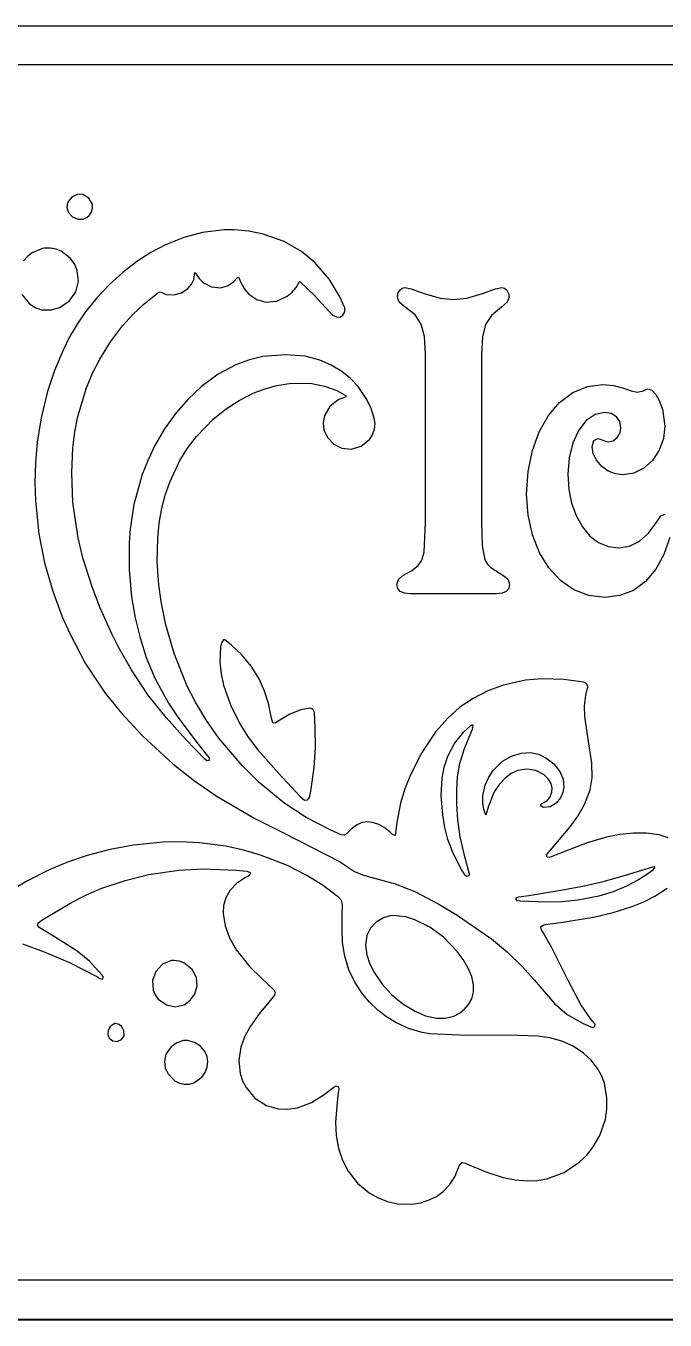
# Model space of a CAD drawing. Extents: x 0 to 380, y 0 to 510.
# Drawn here: x 110.2 to 194, y 169.9 to 339.8 of the extents above; entities that cross this region are included whole.
import ezdxf

# ---------------------------------------------------------------- set-up
doc = ezdxf.new("R2010")
doc.units = 0

msp = doc.modelspace()

# ---------------------------------------------------------------- linework, layer by layer
at = {"layer": 'Ebene 1'}
for p, q in [((0.2883, 339.760406), (380.28848, 339.760406)), ((360.20003, 334.670602), (19.97688, 334.670602)), ((116.98438, 317.65625), (116.185869, 317.262007)), ((117.62801, 317.61753), (116.98438, 317.65625)), ((116.98438, 317.65625), (116.98438, 317.65625)), ((115.62891, 316.566406), (115.541025, 315.910589)), ((116.185869, 317.262007), (115.62891, 316.566406)), ((118.430349, 317.155493), (117.62801, 317.61753)), ((118.88672, 316.351562), (118.430349, 317.155493)), ((118.915675, 315.851224), (118.88672, 316.351562)), ((115.541025, 315.910589), (115.74417, 315.284872)), ((115.74417, 315.284872), (116.272396, 314.701559)), ((116.272396, 314.701559), (116.98633, 314.376953)), ((116.98633, 314.376953), (117.587725, 314.384817)), ((117.587725, 314.384817), (118.14361, 314.611313)), ((118.14361, 314.611313), (118.521095, 314.940864)), ((118.521095, 314.940864), (118.786125, 315.367579)), ((118.786125, 315.367579), (118.915675, 315.851224)), ((133.32965, 312.642241), (130.86094, 311.970271)), ((136.1582, 313.005859), (133.32965, 312.642241)), ((137.48515, 312.990416), (136.1582, 313.005859)), ((136.1582, 313.005859), (136.1582, 313.005859)), ((139.389605, 312.812586), (137.48515, 312.990416)), ((141.2637, 312.430202), (139.389605, 312.812586)), ((128.48565, 311.018229), (126.562784, 310.012486)), ((130.86094, 311.970271), (128.48565, 311.018229)), ((144.0289, 311.453236), (141.2637, 312.430202)), ((146.31685, 310.131164), (144.0289, 311.453236)), ((110.36959, 309.500424), (109.86096, 308.906495)), ((110.98565, 309.982291), (110.36959, 309.500424)), ((112.35156, 310.564453), (110.98565, 309.982291)), ((112.49751, 310.593938), (112.35156, 310.564453)), ((112.35156, 310.564453), (112.35156, 310.564453)), ((113.38609, 310.57719), (112.49751, 310.593938)), ((114.109763, 310.450558), (113.38609, 310.57719)), ((114.792836, 310.182212), (114.109763, 310.450558)), ((115.95821, 309.296047), (114.792836, 310.182212)), ((116.527076, 308.525547), (115.95821, 309.296047)), ((126.562784, 310.012486), (124.73324, 308.84569)), ((148.04272, 308.706782), (146.31685, 310.131164)), ((116.90392, 307.645568), (116.527076, 308.525547)), ((117.057459, 306.240079), (116.90392, 307.645568)), ((124.73324, 308.84569), (122.856569, 307.401167)), ((149.9842, 306.459191), (148.04272, 308.706782)), ((116.70117, 304.871094), (117.057459, 306.240079)), ((121.10664, 305.805096), (119.47932, 304.073083)), ((122.856569, 307.401167), (121.10664, 305.805096)), ((131.41797, 305.302734), (131.884799, 305.842909)), ((131.884799, 305.842909), (132.19835, 306.482189)), ((132.19835, 306.482189), (132.31641, 307.378906)), ((132.31641, 307.378906), (132.40797, 307.286509)), ((132.40797, 307.286509), (132.871425, 306.611255)), ((132.871425, 306.611255), (133.46157, 306.046662)), ((133.46157, 306.046662), (134.522129, 305.504859)), ((136.60315, 305.638459), (137.38146, 306.153255)), ((137.38146, 306.153255), (137.92969, 306.742188)), ((137.92969, 306.742188), (138.04169, 306.778931)), ((138.04169, 306.778931), (138.38243, 305.981909)), ((138.38243, 305.981909), (138.828053, 305.208832)), ((145.59281, 305.4331), (145.95456, 306.028526)), ((145.95456, 306.028526), (146.11328, 306.214844)), ((146.11328, 306.214844), (148.00835, 304.365263)), ((151.34205, 304.214323), (149.9842, 306.459191)), ((109.626471, 304.513141), (110.6462, 303.29504)), ((115.819073, 303.64571), (116.70117, 304.871094)), ((119.47932, 304.073083), (117.98943, 302.221572)), ((125.68553, 303.296666), (127.19341, 304.499714)), ((127.19341, 304.499714), (127.467389, 304.718041)), ((127.467389, 304.718041), (127.78906, 304.841797)), ((127.78906, 304.841797), (128.55801, 304.517223)), ((128.55801, 304.517223), (129.6163, 304.451758)), ((129.6163, 304.451758), (130.583814, 304.73411)), ((130.583814, 304.73411), (131.41797, 305.302734)), ((134.522129, 305.504859), (135.70508, 305.386719)), ((135.70508, 305.386719), (136.60315, 305.638459)), ((138.828053, 305.208832), (139.41994, 304.540994)), ((139.41994, 304.540994), (140.444057, 303.848247)), ((143.098704, 303.649623), (144.43245, 304.275428)), ((144.43245, 304.275428), (145.067815, 304.799252)), ((145.067815, 304.799252), (145.59281, 305.4331)), ((148.00835, 304.365263), (150.375, 301.783203)), ((151.98858, 302.759942), (151.34205, 304.214323)), ((158.89476, 304.14619), (158.969559, 304.652185)), ((159.146363, 303.504256), (158.89476, 304.14619)), ((158.969559, 304.652185), (159.193958, 305.082658)), ((159.193958, 305.082658), (159.513565, 305.354536)), ((159.513565, 305.354536), (159.87397, 305.445161)), ((159.87397, 305.445161), (160.689978, 305.26391)), ((160.689978, 305.26391), (162.4036, 304.629528)), ((162.4036, 304.629528), (164.491225, 304.040459)), ((164.491225, 304.040459), (166.238844, 303.844103)), ((166.238844, 303.844103), (167.986462, 304.040459)), ((167.986462, 304.040459), (170.074087, 304.629528)), ((170.074087, 304.629528), (171.760504, 305.26391)), ((171.760504, 305.26391), (172.603718, 305.445161)), ((172.603718, 305.445161), (172.957321, 305.354536)), ((172.957321, 305.354536), (173.256524, 305.082658)), ((173.256524, 305.082658), (173.48093, 304.644633)), ((173.555732, 304.176399), (173.304128, 303.511808)), ((173.48093, 304.644633), (173.555732, 304.176399)), ((110.6462, 303.29504), (111.378023, 302.815766)), ((111.378023, 302.815766), (112.19974, 302.51771)), ((112.19974, 302.51771), (113.50781, 302.476562)), ((113.50781, 302.476562), (114.57231, 302.793502)), ((114.57231, 302.793502), (115.819073, 303.64571)), ((124.2055, 301.903895), (125.68553, 303.296666)), ((140.444057, 303.848247), (141.63448, 303.521373)), ((141.63448, 303.521373), (143.098704, 303.649623)), ((151.99022, 302.237388), (151.98858, 302.759942)), ((159.901175, 302.847218), (159.146363, 303.504256)), ((161.206785, 301.820124), (159.901175, 302.847218)), ((172.549317, 302.847218), (171.2505, 301.767259)), ((173.304128, 303.511808), (172.549317, 302.847218)), ((117.98943, 302.221572), (116.877164, 300.626769)), ((122.84007, 300.398052), (124.2055, 301.903895)), ((150.375, 301.783203), (151.054678, 301.524613)), ((151.054678, 301.524613), (151.417982, 301.587015)), ((151.417982, 301.587015), (151.73047, 301.783203)), ((151.73047, 301.783203), (151.99022, 302.237388)), ((162.022796, 300.611778), (161.206785, 301.820124)), ((171.2505, 301.767259), (170.454891, 300.581569)), ((115.89323, 298.949834), (115.02972, 297.206501)), ((116.877164, 300.626769), (115.89323, 298.949834)), ((121.239224, 298.280413), (122.84007, 300.398052)), ((162.4308, 298.98051), (162.022796, 300.611778)), ((162.566802, 296.684653), (162.4308, 298.98051)), ((170.046887, 298.972958), (169.910886, 296.684653)), ((170.454891, 300.581569), (170.046887, 298.972958)), ((119.84693, 296.020292), (121.239224, 298.280413)), ((115.02972, 297.206501), (113.924789, 294.538367)), ((118.911837, 294.170778), (119.84693, 296.020292)), ((139.471443, 295.945401), (137.77735, 295.336486)), ((141.22333, 296.360825), (139.471443, 295.945401)), ((144.22451, 296.609134), (141.22333, 296.360825)), ((146.77954, 296.402099), (144.22451, 296.609134)), ((148.73469, 295.890344), (146.77954, 296.402099)), ((150.224844, 295.24074), (148.73469, 295.890344)), ((162.566802, 296.08048), (162.566802, 296.684653)), ((162.566802, 274.571919), (162.566802, 296.08048)), ((169.910886, 296.684653), (169.910886, 296.08048)), ((169.910886, 296.08048), (169.910886, 274.571919)), ((113.924789, 294.538367), (113.01002, 291.79901)), ((118.11269, 292.258628), (118.911837, 294.170778)), ((135.38312, 294.069573), (133.18665, 292.452282)), ((137.77735, 295.336486), (135.38312, 294.069573)), ((151.61533, 294.398158), (150.224844, 295.24074)), ((152.746895, 293.490212), (151.61533, 294.398158)), ((116.96777, 288.514069), (118.11269, 292.258628)), ((133.18665, 292.452282), (131.425591, 290.779868)), ((141.511372, 292.132049), (143.08685, 292.576569)), ((143.08685, 292.576569), (144.99582, 292.867745)), ((144.99582, 292.867745), (147.69023, 292.821468)), ((147.69023, 292.821468), (149.346569, 292.488079)), ((149.346569, 292.488079), (150.93003, 291.900346)), ((153.73677, 292.429868), (152.746895, 293.490212)), ((154.87612, 290.747076), (153.73677, 292.429868)), ((181.906221, 291.639765), (183.817042, 292.432743)), ((183.817042, 292.432743), (185.850266, 292.697069)), ((185.850266, 292.697069), (187.305486, 292.568682)), ((187.305486, 292.568682), (188.679104, 292.183522)), ((188.679104, 292.183522), (189.576709, 291.851227)), ((113.01002, 291.79901), (112.14667, 288.325711)), ((131.425591, 290.779868), (129.84121, 288.938593)), ((136.43253, 289.498038), (138.15641, 290.610376)), ((138.15641, 290.610376), (139.9858, 291.538001)), ((139.9858, 291.538001), (141.511372, 292.132049)), ((151.12146, 290.678765), (150.032639, 289.817963)), ((150.93003, 291.900346), (152.1875, 291.191406)), ((151.9668, 291.001953), (151.12146, 290.678765)), ((152.147297, 291.060162), (151.9668, 291.001953)), ((152.1875, 291.191406), (152.147297, 291.060162)), ((155.472339, 289.556827), (154.87612, 290.747076)), ((180.151804, 290.325689), (181.906221, 291.639765)), ((189.576709, 291.851227), (190.392717, 291.669974)), ((190.392717, 291.669974), (191.127129, 291.881435)), ((191.127129, 291.881435), (191.371936, 292.00227)), ((191.371936, 292.00227), (191.807141, 292.123104)), ((191.807141, 292.123104), (192.283143, 291.941852)), ((192.283143, 291.941852), (192.786351, 291.398097)), ((192.786351, 291.398097), (193.248755, 290.582463)), ((193.248755, 290.582463), (193.65676, 289.464742)), ((129.84121, 288.938593), (128.360883, 286.875607)), ((134.72934, 288.127696), (136.43253, 289.498038)), ((150.032639, 289.817963), (149.327, 288.625485)), ((155.86149, 288.285404), (155.472339, 289.556827)), ((178.696589, 288.6189), (180.151804, 290.325689)), ((184.843858, 288.747287), (183.674244, 287.95431)), ((186.122269, 289.011613), (184.843858, 288.747287)), ((186.945081, 288.875674), (186.122269, 289.011613)), ((187.618289, 288.467857), (186.945081, 288.875674)), ((193.65676, 289.464742), (193.983163, 287.229302)), ((112.14667, 288.325711), (111.64202, 285.129859)), ((116.56402, 286.463398), (116.96777, 288.514069)), ((132.54111, 285.880014), (134.72934, 288.127696)), ((149.327, 288.625485), (149.145366, 287.678133)), ((149.145366, 287.678133), (149.25327, 286.720939)), ((155.961509, 287.550403), (155.86149, 288.285404)), ((155.89493, 286.81456), (155.961509, 287.550403)), ((177.479373, 286.474086), (178.696589, 288.6189)), ((183.674244, 287.95431), (182.67463, 286.693099)), ((188.067093, 287.833475), (187.618289, 288.467857)), ((188.216695, 287.017842), (188.067093, 287.833475)), ((193.983163, 287.229302), (193.79956, 285.605587)), ((116.31312, 284.388718), (116.56402, 286.463398)), ((128.360883, 286.875607), (127.07617, 284.685547)), ((131.376748, 284.354029), (132.54111, 285.880014)), ((149.25327, 286.720939), (149.746154, 285.695803)), ((149.746154, 285.695803), (150.54584, 284.884921)), ((154.148483, 284.588176), (155.21197, 285.461242)), ((155.21197, 285.461242), (155.63394, 286.097677)), ((155.63394, 286.097677), (155.89493, 286.81456)), ((176.602163, 284.027185), (177.479373, 286.474086)), ((182.67463, 286.693099), (181.906221, 285.024071)), ((184.653454, 285.326158), (185.19746, 285.598035)), ((185.19746, 285.598035), (185.605468, 285.477201)), ((185.605468, 285.477201), (186.040673, 285.295949)), ((187.196685, 285.318605), (187.72709, 285.749078)), ((187.72709, 285.749078), (188.094294, 286.368356)), ((188.094294, 286.368356), (188.216695, 287.017842)), ((193.79956, 285.605587), (193.248751, 284.057394)), ((111.64202, 285.129859), (111.406386, 282.454453)), ((116.17578, 281.109137), (116.31312, 284.388718)), ((127.07617, 284.685547), (126.184683, 282.816733)), ((130.36447, 282.723264), (131.376748, 284.354029)), ((150.54584, 284.884921), (151.625862, 284.328899)), ((151.625862, 284.328899), (152.83091, 284.195721)), ((152.83091, 284.195721), (154.148483, 284.588176)), ((176.030957, 281.28575), (176.602163, 284.027185)), ((181.906221, 285.024071), (181.416616, 283.075613)), ((184.435852, 284.570941), (184.653454, 285.326158)), ((184.585453, 283.611817), (184.435852, 284.570941)), ((186.040673, 285.295949), (186.584678, 285.175114)), ((186.584678, 285.175114), (187.196685, 285.318605)), ((193.248751, 284.057394), (192.351144, 282.713109)), ((111.406386, 282.454453), (111.33735, 279.76943)), ((126.184683, 282.816733), (125.43067, 280.888239)), ((129.02658, 279.87702), (130.36447, 282.723264)), ((181.416616, 283.075613), (181.253415, 280.915694)), ((185.034258, 282.728214), (184.585453, 283.611817)), ((185.693868, 281.927684), (185.034258, 282.728214)), ((192.351144, 282.713109), (191.23593, 281.701119)), ((116.33786, 277.20189), (116.17578, 281.109137)), ((125.43067, 280.888239), (124.33842, 276.94862)), ((175.840555, 278.31775), (176.030957, 281.28575)), ((181.253415, 280.915694), (181.372416, 278.933251)), ((186.530278, 281.338616), (185.693868, 281.927684)), ((187.489089, 280.953455), (186.530278, 281.338616)), ((188.515903, 280.825068), (187.489089, 280.953455)), ((189.916715, 281.044081), (188.515903, 280.825068)), ((191.23593, 281.701119), (189.916715, 281.044081)), ((111.33735, 279.76943), (111.40316, 277.4771)), ((128.449498, 278.182428), (129.02658, 279.87702)), ((181.372416, 278.933251), (181.72942, 277.124509)), ((111.40316, 277.4771), (111.85938, 273.10156)), ((117.0143, 272.58838), (116.33786, 277.20189)), ((124.33842, 276.94862), (123.84142, 273.74506)), ((128.00785, 276.44738), (128.449498, 278.182428)), ((176.030957, 275.531001), (175.840555, 278.31775)), ((181.72942, 277.124509), (182.324426, 275.489465)), ((127.65719, 274.489475), (128.00785, 276.44738)), ((176.602163, 272.970815), (176.030957, 275.531001)), ((182.324426, 275.489465), (183.157434, 274.028121)), ((192.840751, 274.541673), (193.466353, 275.447928)), ((193.466353, 275.447928), (194.037563, 275.689597)), ((123.84142, 273.74506), (123.70122, 271.91298)), ((127.45011, 272.51105), (127.65719, 274.489475)), ((162.403609, 270.705217), (162.566811, 274.571919)), ((162.566811, 274.571919), (162.566802, 274.571919)), ((169.910886, 274.571919), (169.992491, 271.551058)), ((183.157434, 274.028121), (184.157047, 272.812225)), ((191.834339, 273.17473), (192.840751, 274.541673)), ((111.85938, 273.10156), (112.61339, 269.306822)), ((117.64906, 269.95193), (117.0143, 272.58838)), ((123.70122, 271.91298), (123.69274, 268.35807)), ((127.380341, 269.45821), (127.45011, 272.51105)), ((177.540575, 270.614543), (176.602163, 272.970815)), ((184.157047, 272.812225), (185.27906, 271.943727)), ((185.27906, 271.943727), (186.523475, 271.422629)), ((189.318306, 271.475494), (190.66472, 272.155188)), ((190.66472, 272.155188), (191.834339, 273.17473)), ((194.635969, 272.638525), (193.847157, 270.403088)), ((162.097605, 269.640359), (162.403609, 270.705217)), ((169.992491, 271.551058), (170.373304, 269.708327)), ((178.778185, 268.620775), (177.540575, 270.614543)), ((186.523475, 271.422629), (187.890292, 271.248929)), ((187.890292, 271.248929), (189.318306, 271.475494)), ((193.847157, 270.403088), (192.786351, 268.469727)), ((112.61339, 269.306822), (113.68753, 265.5901)), ((118.87716, 266.01953), (117.64906, 269.95193)), ((127.58223, 266.41071), (127.380341, 269.45821)), ((160.778387, 268.273415), (161.614797, 268.922903)), ((161.614797, 268.922903), (162.097605, 269.640359)), ((170.373304, 269.708327), (170.699708, 269.119259)), ((170.699708, 269.119259), (171.134912, 268.681234)), ((171.134912, 268.681234), (172.87573, 267.593724)), ((180.301403, 266.966852), (178.778185, 268.620775)), ((192.786351, 268.469727), (191.419535, 266.844124)), ((123.69274, 268.35807), (124.01344, 264.84134)), ((158.840369, 266.445797), (159.023969, 267.125491)), ((159.023969, 267.125491), (159.574771, 267.593724)), ((159.574771, 267.593724), (160.778387, 268.273415)), ((172.87573, 267.593724), (173.426539, 267.125491)), ((173.426539, 267.125491), (173.610142, 266.445797)), ((182.042228, 265.750952), (180.301403, 266.966852)), ((191.419535, 266.844124), (189.848716, 265.682978)), ((113.68753, 265.5901), (114.93789, 262.2026)), ((119.85655, 263.4566), (118.87716, 266.01953)), ((127.886, 264.20602), (127.58223, 266.41071)), ((158.94917, 265.917142), (158.840369, 266.445797)), ((159.275573, 265.539531), (158.94917, 265.917142)), ((159.819578, 265.312964), (159.275573, 265.539531)), ((160.581186, 265.237442), (159.819578, 265.312964)), ((171.869315, 265.237442), (160.581186, 265.237442)), ((172.630927, 265.312964), (171.869315, 265.237442)), ((173.174935, 265.539531), (172.630927, 265.312964)), ((173.50134, 265.917142), (173.174935, 265.539531)), ((173.610142, 266.445797), (173.50134, 265.917142)), ((183.993846, 265.003285), (182.042228, 265.750952)), ((186.095073, 264.754062), (183.993846, 265.003285)), ((188.073896, 264.986291), (186.095073, 264.754062)), ((189.848716, 265.682978), (188.073896, 264.986291)), ((121.43247, 259.96513), (119.85655, 263.4566)), ((124.01344, 264.84134), (124.49398, 262.06563)), ((128.51468, 261.13911), (127.886, 264.20602)), ((114.93789, 262.2026), (115.90665, 259.9988)), ((124.49398, 262.06563), (125.131884, 259.436946)), ((115.90665, 259.9988), (117.93234, 256.10831)), ((122.32096, 258.23159), (121.43247, 259.96513)), ((129.60653, 257.41262), (128.51468, 261.13911)), ((123.99961, 255.23757), (122.32096, 258.23159)), ((125.131884, 259.436946), (125.95239, 256.86005)), ((135.69547, 258.27646), (135.5957, 256.27344)), ((135.811589, 258.775754), (135.69547, 258.27646)), ((136.07812, 259.20508), (135.811589, 258.775754)), ((136.25586, 259.17188), (136.07812, 259.20508)), ((136.07812, 259.20508), (136.07812, 259.20508)), ((137.10497, 258.51192), (136.25586, 259.17188)), ((138.48842, 257.21891), (137.10497, 258.51192)), ((125.95239, 256.86005), (127.08372, 254.16943)), ((131.33022, 253.10405), (129.60653, 257.41262)), ((139.729605, 255.711075), (138.48842, 257.21891)), ((117.93234, 256.10831), (120.55811, 252.19649)), ((126.17139, 251.9659), (123.99961, 255.23757)), ((135.5957, 256.27344), (135.75791, 254.737975)), ((140.76175, 254.05417), (139.729605, 255.711075)), ((127.08372, 254.16943), (128.88212, 250.89154)), ((132.4002, 250.99313), (131.33022, 253.10405)), ((135.75791, 254.737975), (136.08707, 253.22957)), ((136.08707, 253.22957), (137.01007, 250.65187)), ((141.464615, 252.471013), (140.76175, 254.05417)), ((172.797, 253.24397), (170.761885, 252.493145)), ((175.68558, 253.87841), (172.797, 253.24397)), ((177.87211, 254.06222), (175.68558, 253.87841)), ((180.70575, 253.97248), (177.87211, 254.06222)), ((183.36719, 253.62695), (180.70575, 253.97248)), ((183.754335, 253.419387), (183.36719, 253.62695)), ((183.89062, 253.00586), (183.754335, 253.419387)), ((120.55811, 252.19649), (122.69684, 249.57961)), ((128.5672, 248.98262), (126.17139, 251.9659)), ((141.97314, 250.81434), (141.464615, 252.471013)), ((168.83129, 251.50463), (167.104353, 250.338805)), ((170.761885, 252.493145), (168.83129, 251.50463)), ((183.427593, 250.53502), (183.60974, 251.94637)), ((183.60974, 251.94637), (183.89062, 253.00586)), ((128.88212, 250.89154), (130.1122, 249.04385)), ((133.8365, 248.60473), (132.4002, 250.99313)), ((137.01007, 250.65187), (138.22864, 248.16786)), ((142.39108, 248.9127), (141.97314, 250.81434)), ((146.24104, 250.01263), (144.80092, 249.43651)), ((147.39306, 250.22527), (146.24104, 250.01263)), ((147.813595, 250.068131), (147.39306, 250.22527)), ((148.02344, 249.66797), (147.813595, 250.068131)), ((167.104353, 250.338805), (165.53652, 248.96718)), ((183.48213, 249.11068), (183.427593, 250.53502)), ((122.69684, 249.57961), (125.46803, 246.58076)), ((131.10469, 246.17099), (128.5672, 248.98262)), ((130.1122, 249.04385), (132.7687, 245.49924)), ((135.48289, 246.26149), (133.8365, 248.60473)), ((138.22864, 248.16786), (139.335213, 246.39845)), ((142.54692, 248.31647), (142.39108, 248.9127)), ((142.905946, 248.262936), (142.54692, 248.31647)), ((143.23828, 248.49414), (142.905946, 248.262936)), ((144.80092, 249.43651), (143.23828, 248.49414)), ((148.12553, 247.62701), (148.02344, 249.66797)), ((165.53652, 248.96718), (163.9352, 247.15454)), ((168.50586, 247.92383), (168.75391, 248.07031)), ((168.75391, 248.07031), (168.7793, 247.95898)), ((183.98138, 245.86493), (183.48213, 249.11068)), ((125.46803, 246.58076), (129.43195, 242.92488)), ((139.335213, 246.39845), (140.59531, 244.73464)), ((148.139648, 245.037037), (148.12553, 247.62701)), ((163.9352, 247.15454), (162.10233, 244.41995)), ((166.37317, 245.5652), (167.61743, 247.10735)), ((167.61743, 247.10735), (168.50586, 247.92383)), ((168.48242, 246.88086), (167.651402, 244.86752)), ((168.699676, 247.40435), (168.48242, 246.88086)), ((168.7793, 247.95898), (168.699676, 247.40435)), ((168.7793, 247.95898), (168.7793, 247.95898)), ((133.6233, 243.51588), (131.10469, 246.17099)), ((132.7687, 245.49924), (133.9375, 244.00391)), ((138.53639, 242.67518), (135.48289, 246.26149)), ((140.59531, 244.73464), (143.29098, 241.69532)), ((147.97771, 242.45233), (148.139648, 245.037037)), ((165.50389, 243.91007), (166.37317, 245.5652)), ((167.651402, 244.86752), (166.99539, 242.79262)), ((184.41135, 243.06033), (183.98138, 245.86493)), ((129.43195, 242.92488), (132.265204, 240.692476)), ((133.89979, 243.303126), (133.6233, 243.51588)), ((134.20667, 243.35828), (133.89979, 243.303126)), ((133.9375, 244.00391), (134.182402, 243.710799)), ((134.182402, 243.710799), (134.20667, 243.35828)), ((162.10233, 244.41995), (160.5929, 241.47291)), ((165.04761, 242.485353), (165.50389, 243.91007)), ((171.4265, 242.0012), (172.68572, 243.26461)), ((172.68572, 243.26461), (173.85354, 243.941749)), ((173.85354, 243.941749), (175.14823, 244.32011)), ((175.14823, 244.32011), (176.33594, 244.40039)), ((176.33594, 244.40039), (177.394756, 244.165852)), ((176.33594, 244.40039), (176.33594, 244.40039)), ((177.394756, 244.165852), (178.38281, 243.7168)), ((178.38281, 243.7168), (179.422109, 242.924815)), ((179.422109, 242.924815), (180.21588, 241.88845)), ((184.43689, 241.08341), (184.41135, 243.06033)), ((140.74387, 240.48216), (138.53639, 242.67518)), ((143.29098, 241.69532), (146.15328, 238.62389)), ((147.52539, 239.32031), (147.97771, 242.45233)), ((160.5929, 241.47291), (159.872155, 239.634551)), ((164.78024, 241.0128), (165.04761, 242.485353)), ((166.99539, 242.79262), (166.731771, 241.179286)), ((170.852464, 241.086353), (171.4265, 242.0012)), ((173.805473, 241.625175), (173.03055, 241.04761)), ((174.67578, 242.03906), (173.805473, 241.625175)), ((175.85595, 242.21528), (174.67578, 242.03906)), ((177.04324, 242.03131), (175.85595, 242.21528)), ((178.15009, 241.44999), (177.04324, 242.03131)), ((178.679639, 240.946444), (178.15009, 241.44999)), ((180.21588, 241.88845), (180.618061, 240.918776)), ((132.265204, 240.692476), (135.23243, 238.64194)), ((143.98479, 237.78027), (140.74387, 240.48216)), ((159.872155, 239.634551), (159.30306, 237.74385)), ((164.65403, 238.77609), (164.78024, 241.0128)), ((166.64309, 239.5458), (166.640955, 237.556944)), ((166.731771, 241.179286), (166.64309, 239.5458)), ((170.10156, 238.72461), (170.41498, 240.09922)), ((170.41498, 240.09922), (170.852464, 241.086353)), ((172.227696, 240.200418), (171.58925, 239.22259)), ((173.03055, 241.04761), (172.227696, 240.200418)), ((179.05543, 240.3237), (178.679639, 240.946444)), ((179.186866, 239.759247), (179.05543, 240.3237)), ((179.15625, 239.17969), (179.186866, 239.759247)), ((180.72343, 239.87705), (180.588895, 239.145614)), ((180.618061, 240.918776), (180.72343, 239.87705)), ((183.44299, 237.55938), (184.17408, 239.51877)), ((184.17408, 239.51877), (184.43689, 241.08341)), ((135.23243, 238.64194), (140.17712, 235.75327)), ((146.15328, 238.62389), (146.69727, 238.12891)), ((146.69727, 238.12891), (147.097599, 238.173855)), ((147.097599, 238.173855), (147.36055, 238.48286)), ((147.36055, 238.48286), (147.52539, 239.32031)), ((164.83587, 236.21965), (164.65403, 238.77609)), ((170.087688, 237.816049), (170.10156, 238.72461)), ((170.22452, 236.91861), (170.087688, 237.816049)), ((171.58925, 239.22259), (170.84933, 237.35901)), ((177.84961, 237.7207), (178.54396, 238.0751)), ((178.54396, 238.0751), (178.935417, 238.578664)), ((178.935417, 238.578664), (179.15625, 239.17969)), ((180.28906, 238.46484), (179.700181, 237.750331)), ((180.588895, 239.145614), (180.28906, 238.46484)), ((146.91881, 235.85582), (143.98479, 237.78027)), ((159.30306, 237.74385), (158.8099, 235.19494)), ((165.107152, 234.580701), (164.83587, 236.21965)), ((166.640955, 237.556944), (166.76749, 235.57267)), ((170.50781, 236.19922), (170.22452, 236.91861)), ((170.84933, 237.35901), (170.50781, 236.19922)), ((177.710647, 237.5821), (177.84961, 237.7207)), ((177.719805, 237.394185), (177.710647, 237.5821)), ((178.02734, 237.17969), (177.719805, 237.394185)), ((178.91211, 237.26758), (178.02734, 237.17969)), ((179.700181, 237.750331), (178.91211, 237.26758)), ((182.571268, 236.061416), (183.44299, 237.55938)), ((140.17712, 235.75327), (143.95297, 233.85076)), ((150.0622, 234.23785), (146.91881, 235.85582)), ((153.53815, 234.86538), (152.847539, 234.355371)), ((154.153865, 235.152655), (153.53815, 234.86538)), ((154.81989, 235.28435), (154.153865, 235.152655)), ((155.60103, 235.23395), (154.81989, 235.28435)), ((156.35016, 235.004), (155.60103, 235.23395)), ((157.170641, 234.564444), (156.35016, 235.004)), ((157.90482, 233.99048), (157.170641, 234.564444)), ((158.8099, 235.19494), (158.59766, 233.50586)), ((165.52344, 232.97266), (165.107152, 234.580701)), ((166.76749, 235.57267), (167.0947, 233.321738)), ((178.97537, 231.60436), (181.55469, 234.65625)), ((181.55469, 234.65625), (182.571268, 236.061416)), ((143.95297, 233.85076), (151.31641, 230.09375)), ((151.52734, 233.58984), (150.0622, 234.23785)), ((151.905906, 233.554199), (151.52734, 233.58984)), ((152.23828, 233.74805), (151.905906, 233.554199)), ((152.847539, 234.355371), (152.23828, 233.74805)), ((158.219913, 233.69318), (157.90482, 233.99048)), ((158.59766, 233.50586), (158.219913, 233.69318)), ((166.19229, 231.20594), (165.52344, 232.97266)), ((167.0947, 233.321738), (167.59954, 231.10385)), ((186.32601, 233.27779), (183.79104, 232.55651)), ((188.083237, 233.622191), (186.32601, 233.27779)), ((189.86133, 233.82812), (188.083237, 233.622191)), ((191.54645, 233.830298), (189.86133, 233.82812)), ((193.21444, 233.5981), (191.54645, 233.830298)), ((194.423135, 233.204776), (193.21444, 233.5981)), ((121.20726, 231.664124), (118.19797, 230.86866)), ((124.26578, 232.24271), (121.20726, 231.664124)), ((128.15839, 232.64546), (124.26578, 232.24271)), ((130.539414, 232.686485), (128.15839, 232.64546)), ((132.91797, 232.56836), (130.539414, 232.686485)), ((136.40745, 232.1053), (132.91797, 232.56836)), ((138.693058, 231.601824), (136.40745, 232.1053)), ((140.93995, 230.94666), (138.693058, 231.601824)), ((167.36328, 228.96484), (166.19229, 231.20594)), ((167.59954, 231.10385), (168.32227, 228.4707)), ((178.46289, 230.96484), (178.97537, 231.60436)), ((179.92513, 231.07085), (178.86328, 230.62109)), ((183.79104, 232.55651), (179.92513, 231.07085)), ((115.633686, 230.002331), (113.13325, 228.96657)), ((118.19797, 230.86866), (115.633686, 230.002331)), ((144.46512, 229.58177), (140.93995, 230.94666)), ((146.94271, 228.32224), (144.46512, 229.58177)), ((151.31641, 230.09375), (153.26367, 228.77148)), ((178.541203, 230.670096), (178.46289, 230.96484)), ((178.86328, 230.62109), (178.541203, 230.670096)), ((188.50872, 228.22238), (192.41211, 229.38477)), ((192.60352, 229.31836), (192.369631, 228.919666)), ((192.41211, 229.38477), (192.62109, 229.43164)), ((192.62109, 229.43164), (192.60352, 229.31836)), ((192.60352, 229.31836), (192.60352, 229.31836)), ((113.13325, 228.96657), (110.35511, 227.57372)), ((120.14147, 226.58484), (123.176466, 227.608311)), ((123.176466, 227.608311), (126.28641, 228.37367)), ((126.28641, 228.37367), (130.2246, 228.94855)), ((130.2246, 228.94855), (133.31172, 229.12023)), ((133.31172, 229.12023), (137.79772, 228.94132)), ((138.94727, 227.98047), (137.77734, 227.20508)), ((137.79772, 228.94132), (139.12891, 228.82031)), ((139.272861, 228.126109), (138.94727, 227.98047)), ((139.12891, 228.82031), (139.508218, 228.70513)), ((139.55352, 228.33531), (139.272861, 228.126109)), ((139.508218, 228.70513), (139.601576, 228.530639)), ((139.601576, 228.530639), (139.55352, 228.33531)), ((149.00695, 227.02339), (146.94271, 228.32224)), ((153.26367, 228.77148), (154.318149, 228.33757)), ((154.318149, 228.33757), (155.41798, 228.02873)), ((155.41798, 228.02873), (158.62198, 227.15636)), ((167.78552, 228.28551), (167.36328, 228.96484)), ((167.932971, 228.153139), (167.78552, 228.28551)), ((168.124946, 228.161801), (167.932971, 228.153139)), ((168.281396, 228.278615), (168.124946, 228.161801)), ((168.32227, 228.4707), (168.281396, 228.278615)), ((185.886354, 227.490637), (188.50872, 228.22238)), ((190.511836, 227.681815), (188.95516, 226.84808)), ((192, 228.63477), (190.511836, 227.681815)), ((192.369631, 228.919666), (192, 228.63477)), ((110.35511, 227.57372), (107.82539, 226.06018)), ((118.094792, 225.73626), (120.14147, 226.58484)), ((136.968536, 226.34613), (136.36746, 225.33352)), ((137.77734, 227.20508), (136.968536, 226.34613)), ((151.2167, 225.36685), (149.00695, 227.02339)), ((158.62198, 227.15636), (161.16731, 226.1432)), ((161.16731, 226.1432), (164.33401, 224.51505)), ((176.13948, 225.64918), (180.08205, 226.29154)), ((180.08205, 226.29154), (183.23335, 226.88104)), ((183.23335, 226.88104), (185.886354, 227.490637)), ((187.177567, 226.112977), (185.33726, 225.55321)), ((188.95516, 226.84808), (187.177567, 226.112977)), ((192.68267, 225.52849), (194.28563, 226.591)), ((112.37387, 222.47817), (116.12202, 224.72865)), ((116.12202, 224.72865), (118.094792, 225.73626)), ((136.079531, 224.325321), (136.02561, 223.2769)), ((136.36746, 225.33352), (136.079531, 224.325321)), ((151.556051, 224.973208), (151.2167, 225.36685)), ((151.69336, 224.47266), (151.556051, 224.973208)), ((151.66128, 223.08937), (151.69336, 224.47266)), ((164.33401, 224.51505), (166.72582, 223.04899)), ((174.44338, 225.17724), (174.579643, 225.384038)), ((174.640957, 224.921616), (174.44338, 225.17724)), ((174.579643, 225.384038), (174.82422, 225.4707)), ((174.98438, 224.90234), (174.640957, 224.921616)), ((174.82422, 225.4707), (176.13948, 225.64918)), ((178.41453, 224.77596), (174.98438, 224.90234)), ((180.499941, 224.821695), (178.41453, 224.77596)), ((182.57678, 225.0099), (180.499941, 224.821695)), ((185.33726, 225.55321), (182.57678, 225.0099)), ((189.688, 224.18372), (191.212841, 224.795505)), ((191.212841, 224.795505), (192.68267, 225.52849)), ((136.02561, 223.2769), (136.285388, 221.63722)), ((151.630135, 221.279826), (151.66128, 223.08937)), ((157.058091, 222.700544), (156.10868, 222.14907)), ((158.11719, 222.99023), (157.058091, 222.700544)), ((158.74414, 222.98242), (158.11719, 222.99023)), ((158.11719, 222.99023), (158.11719, 222.99023)), ((159.983596, 222.814611), (158.74414, 222.98242)), ((161.17869, 222.4399), (159.983596, 222.814611)), ((166.72582, 223.04899), (171.2208, 219.92682)), ((180.29695, 222.08039), (184.62994, 222.79083)), ((184.62994, 222.79083), (187.186127, 223.389351)), ((187.186127, 223.389351), (189.688, 224.18372)), ((111.68977, 221.72371), (111.78057, 222.05896)), ((111.91016, 221.44141), (111.68977, 221.72371)), ((111.78057, 222.05896), (112.37387, 222.47817)), ((113.79414, 220.28127), (111.91016, 221.44141)), ((136.285388, 221.63722), (136.87071, 220.08148)), ((151.71158, 219.47326), (151.630135, 221.279826)), ((155.3589, 221.365151), (154.89094, 220.38711)), ((156.10868, 222.14907), (155.3589, 221.365151)), ((163.150492, 221.46682), (161.17869, 222.4399)), ((164.92737, 220.17082), (163.150492, 221.46682)), ((177.70896, 221.50929), (177.949619, 221.73845)), ((177.784691, 221.125374), (177.70896, 221.50929)), ((178.01367, 220.78906), (177.784691, 221.125374)), ((177.949619, 221.73845), (178.29017, 221.80879)), ((178.29017, 221.80879), (180.29695, 222.08039)), ((109.73545, 219.31316), (112.56174, 218.24565)), ((116.87951, 218.3409), (113.79414, 220.28127)), ((136.87071, 220.08148), (137.79182, 218.46927)), ((151.99633, 217.66438), (151.71158, 219.47326)), ((154.89094, 220.38711), (154.711391, 219.126607)), ((154.711391, 219.126607), (154.87934, 217.8627)), ((166.73665, 218.30458), (164.92737, 220.17082)), ((171.2208, 219.92682), (173.314914, 218.19652)), ((179.08993, 218.84693), (178.01367, 220.78906)), ((112.56174, 218.24565), (115.88844, 216.8419)), ((118.49958, 217.00748), (116.87951, 218.3409)), ((137.79182, 218.46927), (139.55686, 216.2834)), ((152.52441, 215.9009), (151.99633, 217.66438)), ((154.87934, 217.8627), (155.294351, 216.639535)), ((167.523024, 217.250849), (166.73665, 218.30458)), ((173.314914, 218.19652), (175.27399, 216.31493)), ((181.29672, 214.47245), (179.08993, 218.84693)), ((115.88844, 216.8419), (119.5332, 214.9707)), ((120.16052, 215.16426), (118.49958, 217.00748)), ((128.084924, 216.605884), (127.21415, 215.6681)), ((129.25977, 217.10938), (128.084924, 216.605884)), ((129.56202, 217.11056), (129.25977, 217.10938)), ((129.25977, 217.10938), (129.25977, 217.10938)), ((130.249164, 217.020373), (129.56202, 217.11056)), ((130.898385, 216.779795), (130.249164, 217.020373)), ((131.98473, 215.92907), (130.898385, 216.779795)), ((132.5558, 214.86176), (131.98473, 215.92907)), ((139.55686, 216.2834), (141.05981, 214.79992)), ((153.306449, 214.261971), (152.52441, 215.9009)), ((155.294351, 216.639535), (155.87827, 215.48579)), ((168.19263, 216.11998), (167.523024, 217.250849)), ((168.64846, 215.021172), (168.19263, 216.11998)), ((175.27399, 216.31493), (176.84089, 214.54831)), ((119.5332, 214.9707), (119.848979, 214.752846)), ((119.848979, 214.752846), (120.20312, 214.64453)), ((120.328895, 214.899681), (120.16052, 215.16426)), ((120.20312, 214.64453), (120.328895, 214.899681)), ((127.21415, 215.6681), (126.770323, 214.475164)), ((126.770323, 214.475164), (126.85109, 213.20785)), ((132.62985, 213.761512), (132.5558, 214.86176)), ((141.05981, 214.79992), (142.68307, 213.26122)), ((154.30958, 212.74842), (153.306449, 214.261971)), ((155.87827, 215.48579), (156.905309, 213.980299)), ((168.89687, 213.85914), (168.64846, 215.021172)), ((176.84089, 214.54831), (179.48438, 211.45117)), ((182.99466, 211.24732), (181.29672, 214.47245)), ((126.85109, 213.20785), (127.116012, 212.590398)), ((127.116012, 212.590398), (127.511628, 212.047529)), ((131.721079, 211.893262), (132.30664, 212.70508)), ((132.30664, 212.70508), (132.62985, 213.761512)), ((142.77704, 212.55668), (142.03765, 211.63294)), ((142.68307, 213.26122), (142.856036, 212.922495)), ((142.856036, 212.922495), (142.77704, 212.55668)), ((155.253938, 211.618956), (154.30958, 212.74842)), ((156.905309, 213.980299), (158.13901, 212.63884)), ((158.13901, 212.63884), (159.596719, 211.439256)), ((168.64648, 212.05664), (168.892238, 212.941296)), ((168.892238, 212.941296), (168.89687, 213.85914)), ((127.511628, 212.047529), (128.60196, 211.27492)), ((128.60196, 211.27492), (129.76177, 211.036448)), ((129.76177, 211.036448), (130.91234, 211.30493)), ((130.91234, 211.30493), (131.721079, 211.893262)), ((142.03765, 211.63294), (140.773281, 210.099835)), ((156.31198, 210.59558), (155.253938, 211.618956)), ((159.596719, 211.439256), (161.20277, 210.44638)), ((167.02676, 210.186811), (167.689616, 210.697163)), ((167.689616, 210.697163), (168.23876, 211.327015)), ((168.23876, 211.327015), (168.64648, 212.05664)), ((179.48438, 211.45117), (181.15205, 210.00585)), ((184.28842, 209.39541), (182.99466, 211.24732)), ((140.773281, 210.099835), (139.61803, 208.48459)), ((157.44595, 209.716281), (156.31198, 210.59558)), ((158.67124, 208.9695), (157.44595, 209.716281)), ((160.370096, 208.202261), (158.67124, 208.9695)), ((161.20277, 210.44638), (162.565792, 209.852512)), ((162.565792, 209.852512), (164.0173, 209.54093)), ((164.0173, 209.54093), (165.164168, 209.547878)), ((165.164168, 209.547878), (166.2779, 209.81569)), ((166.2779, 209.81569), (167.02676, 210.186811)), ((181.15205, 210.00585), (183.2636, 208.85604)), ((184.81445, 208.76562), (184.28842, 209.39541)), ((120.95729, 207.91004), (120.923346, 207.386302)), ((120.923346, 207.386302), (121.10352, 206.89453)), ((121.269045, 208.480953), (120.95729, 207.91004)), ((121.82227, 208.82031), (121.269045, 208.480953)), ((121.92578, 208.82422), (121.82227, 208.82031)), ((121.82227, 208.82031), (121.82227, 208.82031)), ((122.375934, 208.697358), (121.92578, 208.82422)), ((122.73923, 208.39933), (122.375934, 208.697358)), ((122.697749, 206.724983), (123.04297, 207.23828)), ((123.028785, 207.853444), (122.73923, 208.39933)), ((123.04297, 207.23828), (123.028785, 207.853444)), ((139.61803, 208.48459), (138.89823, 207.158155)), ((162.15377, 207.6606), (160.370096, 208.202261)), ((163.14909, 207.47025), (162.15377, 207.6606)), ((167.05869, 207.30038), (163.14909, 207.47025)), ((174.72003, 207.24125), (167.05869, 207.30038)), ((177.31087, 207.17844), (174.72003, 207.24125)), ((183.2636, 208.85604), (184.4668, 208.32812)), ((184.4668, 208.32812), (184.791225, 208.440576)), ((184.791225, 208.440576), (184.81445, 208.76562)), ((121.10352, 206.89453), (121.55687, 206.552474)), ((121.55687, 206.552474), (122.12305, 206.48242)), ((122.12305, 206.48242), (122.697749, 206.724983)), ((129.20117, 205.76562), (128.53621, 204.79109)), ((129.960581, 206.315168), (129.20117, 205.76562)), ((130.84375, 206.62695), (129.960581, 206.315168)), ((131.37581, 206.60398), (130.84375, 206.62695)), ((130.84375, 206.62695), (130.84375, 206.62695)), ((132.271434, 206.354461), (131.37581, 206.60398)), ((133.05773, 205.8585), (132.271434, 206.354461)), ((133.603968, 205.236125), (133.05773, 205.8585)), ((138.37652, 205.74235), (138.113121, 204.019941)), ((138.89823, 207.158155), (138.37652, 205.74235)), ((178.902626, 206.970838), (177.31087, 207.17844)), ((180.44621, 206.53348), (178.902626, 206.970838)), ((181.933272, 205.855881), (180.44621, 206.53348)), ((183.29267, 204.94924), (181.933272, 205.855881)), ((128.53621, 204.79109), (128.32808, 203.83599)), ((128.32808, 203.83599), (128.441279, 203.020971)), ((133.95105, 204.48595), (133.603968, 205.236125)), ((134.046535, 203.811068), (133.95105, 204.48595)), ((138.113121, 204.019941), (138.27951, 202.28659)), ((184.300022, 204.017761), (183.29267, 204.94924)), ((185.15205, 202.94214), (184.300022, 204.017761)), ((128.441279, 203.020971), (128.77539, 202.26758)), ((128.77539, 202.26758), (129.713646, 201.308396)), ((133.21827, 201.79151), (133.671276, 202.417471)), ((133.671276, 202.417471), (133.95725, 203.1353)), ((133.95725, 203.1353), (134.046535, 203.811068)), ((138.27951, 202.28659), (138.580166, 201.321151)), ((185.688188, 202.009714), (185.15205, 202.94214)), ((129.713646, 201.308396), (130.317142, 201.009092)), ((130.317142, 201.009092), (130.97597, 200.86561)), ((130.97597, 200.86561), (131.60235, 200.890887)), ((131.60235, 200.890887), (132.203811, 201.066109)), ((132.203811, 201.066109), (133.21827, 201.79151)), ((138.580166, 201.321151), (139.04121, 200.42169)), ((149.30616, 199.49951), (150.54883, 200.46875)), ((150.54883, 200.46875), (150.844252, 200.635349)), ((150.844252, 200.635349), (151.1543, 200.50977)), ((151.1543, 200.50977), (151.198937, 200.169854)), ((186.06651, 201.00306), (185.688188, 202.009714)), ((186.35563, 199.08141), (186.06651, 201.00306)), ((139.04121, 200.42169), (140.205727, 199.038058)), ((140.205727, 199.038058), (141.72621, 198.0613)), ((147.625986, 198.460532), (149.30616, 199.49951)), ((151.04689, 199.00749), (150.77661, 195.86961)), ((151.14285, 199.82279), (151.04689, 199.00749)), ((151.198937, 200.169854), (151.14285, 199.82279)), ((186.363869, 197.653684), (186.35563, 199.08141)), ((141.72621, 198.0613), (143.25487, 197.61945)), ((143.25487, 197.61945), (144.521572, 197.57703)), ((144.521572, 197.57703), (145.77389, 197.78004)), ((145.77389, 197.78004), (147.625986, 198.460532)), ((186.18487, 196.23819), (186.363869, 197.653684)), ((150.77661, 195.86961), (150.851831, 194.144671)), ((185.45469, 194.14314), (186.18487, 196.23819)), ((150.851831, 194.144671), (151.16139, 192.4462)), ((184.57975, 192.64925), (185.45469, 194.14314)), ((151.16139, 192.4462), (151.676166, 190.896664)), ((183.7357, 191.577095), (184.57975, 192.64925)), ((151.676166, 190.896664), (152.4245, 189.44558)), ((166.91815, 189.95259), (167.063086, 190.344857)), ((167.063086, 190.344857), (167.38086, 190.58594)), ((167.38086, 190.58594), (167.789434, 190.517922)), ((167.789434, 190.517922), (168.17493, 190.34951)), ((168.17493, 190.34951), (170.63023, 189.30708)), ((180.750089, 189.298688), (182.74948, 190.63319)), ((182.74948, 190.63319), (183.7357, 191.577095)), ((152.4245, 189.44558), (153.650221, 187.87913)), ((165.790773, 187.704711), (166.46892, 188.79651)), ((166.46892, 188.79651), (166.91815, 189.95259)), ((170.63023, 189.30708), (172.77055, 188.63171)), ((172.77055, 188.63171), (174.359076, 188.311312)), ((178.50178, 188.45113), (180.750089, 189.298688)), ((153.650221, 187.87913), (155.18165, 186.61064)), ((164.90096, 186.77681), (165.790773, 187.704711)), ((174.359076, 188.311312), (175.97368, 188.17933)), ((175.97368, 188.17933), (177.24676, 188.231406)), ((177.24676, 188.231406), (178.50178, 188.45113)), ((155.18165, 186.61064), (156.349879, 185.949763)), ((156.349879, 185.949763), (157.59985, 185.46071)), ((157.59985, 185.46071), (158.97187, 185.15453)), ((158.97187, 185.15453), (160.80353, 185.10958)), ((160.80353, 185.10958), (161.955309, 185.306925)), ((161.955309, 185.306925), (163.06475, 185.67482)), ((163.06475, 185.67482), (164.02655, 186.153102)), ((164.02655, 186.153102), (164.90096, 186.77681)), ((20.37689, 175.2), (360.42275, 175.2)), ((0.199912, 170.05009), (380.200092, 170.05009)), ((380.28848, 169.910216), (0.2883, 169.910216))]:
    msp.add_line(p, q, dxfattribs=at)

doc.saveas('drawing.dxf')
